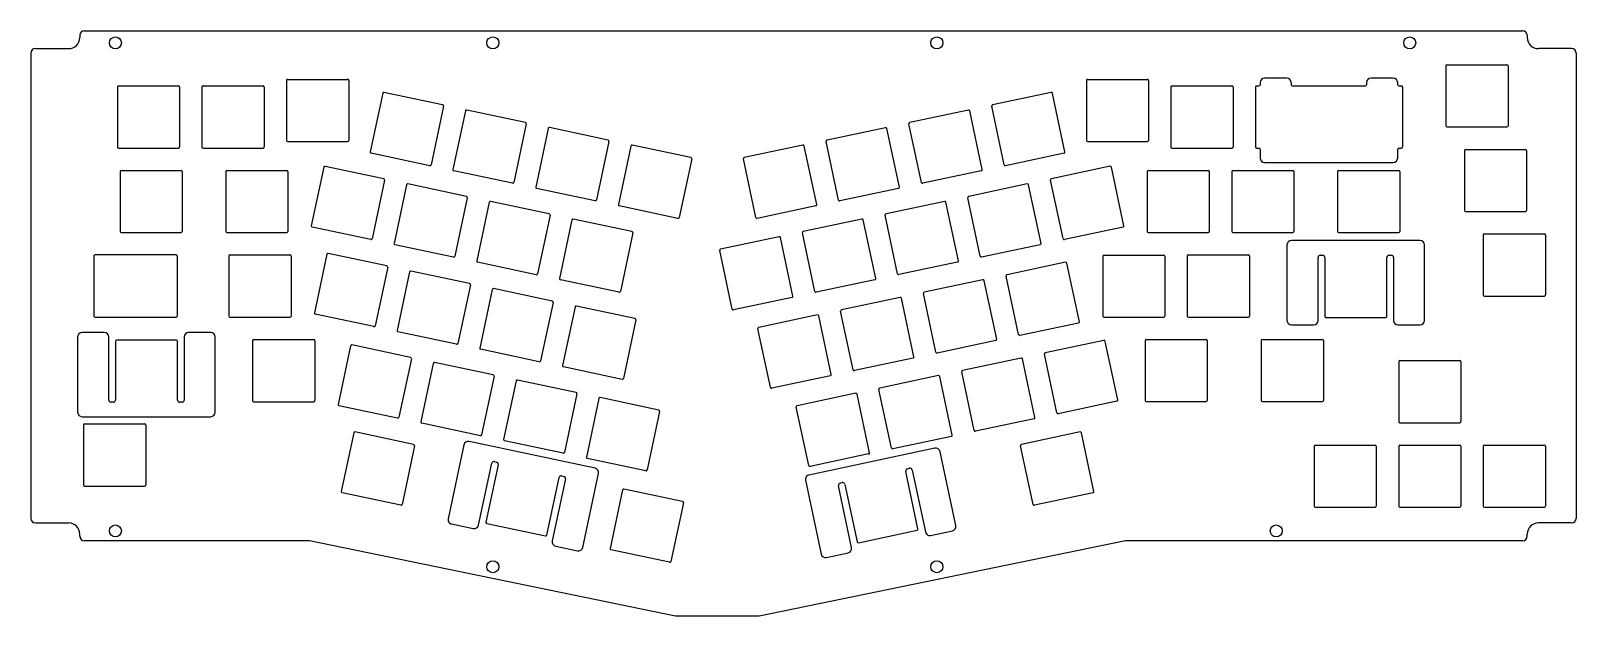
# Model space of a CAD drawing. Extents: x -155 to 193, y -221 to -89.
import ezdxf

# ---------------------------------------------------------------- set-up
doc = ezdxf.new("R2010")
doc.units = 0
doc.header["$MEASUREMENT"] = 0
doc.layers.add('VISIBLE', color=7, linetype='CONTINUOUS')

msp = doc.modelspace()

# ---------------------------------------------------------------- linework, layer by layer
at = {"layer": 'VISIBLE'}
for p, q in [((-143.99, -90.4), (-143.99, -90.9)), ((-142.99, -89.4), (181.01, -89.4)), ((182.01, -90.4), (182.01, -90.9)), ((-153.99, -93.4), (-146.49, -93.4)), ((192.01, -93.4), (184.51, -93.4)), ((-154.99, -94.4), (-154.99, -199.3)), ((163.68, -97.3), (163.68, -110.8)), ((163.93, -97.05), (177.43, -97.05)), ((177.68, -97.3), (177.68, -110.8)), ((193.01, -94.4), (193.01, -199.3)), ((-97.42, -100.57), (-97.42, -114.07)), ((-97.17, -100.32), (-83.67, -100.32)), ((-83.42, -100.57), (-83.42, -114.07)), ((82.72, -100.57), (82.72, -114.07)), ((82.97, -100.32), (96.47, -100.32)), ((96.72, -100.57), (96.72, -114.07)), ((127.83, -100.05), (122.83, -100.05)), ((151.83, -100.05), (146.83, -100.05)), ((-135.5, -102.06), (-135.5, -115.56)), ((-135.25, -101.81), (-121.75, -101.81)), ((-121.5, -102.06), (-121.5, -115.56)), ((-116.46, -102.06), (-116.46, -115.56)), ((-116.21, -101.81), (-102.71, -101.81)), ((-102.46, -102.06), (-102.46, -115.56)), ((-75.76, -103.47), (-78.57, -116.68)), ((-62.26, -106.09), (-75.47, -103.28)), ((74.8, -103.28), (61.59, -106.09)), ((77.9, -116.68), (75.09, -103.48)), ((101.76, -102.07), (101.76, -115.57)), ((102.01, -101.82), (115.51, -101.82)), ((115.76, -102.07), (115.76, -115.57)), ((120.82, -102.06), (120.82, -115.56)), ((121.07, -101.81), (121.58, -101.81)), ((121.83, -101.05), (121.83, -101.56)), ((128.83, -101.05), (128.83, -101.56)), ((129.08, -101.81), (145.58, -101.81)), ((145.83, -101.05), (145.83, -101.56)), ((152.83, -101.56), (152.83, -101.05)), ((153.08, -101.81), (153.63, -101.81)), ((153.88, -102.06), (153.88, -115.56)), ((-62.07, -106.38), (-64.88, -119.59)), ((-57.12, -107.44), (-59.93, -120.65)), ((-43.62, -110.06), (-56.83, -107.25)), ((56.15, -107.24), (42.94, -110.05)), ((59.25, -120.64), (56.44, -107.44)), ((64.21, -119.59), (61.4, -106.39)), ((-43.43, -110.35), (-46.24, -123.56)), ((-24.99, -114.01), (-38.2, -111.2)), ((37.51, -111.22), (24.31, -114.02)), ((45.56, -123.55), (42.75, -110.35)), ((163.93, -111.05), (177.43, -111.05)), ((-97.17, -114.32), (-83.67, -114.32)), ((-38.49, -111.39), (-41.3, -124.6)), ((-24.8, -114.3), (-27.61, -127.51)), ((26.92, -127.53), (24.12, -114.32)), ((40.62, -124.61), (37.81, -111.41)), ((82.97, -114.32), (96.47, -114.32)), ((-135.25, -115.81), (-121.75, -115.81)), ((-116.21, -115.81), (-102.71, -115.81)), ((-65.17, -119.78), (-78.38, -116.97)), ((-19.86, -115.35), (-22.67, -128.55)), ((-6.36, -117.96), (-19.56, -115.16)), ((-6.17, -118.26), (-8.97, -131.47)), ((8.29, -131.47), (5.48, -118.26)), ((18.88, -115.16), (5.68, -117.97)), ((21.99, -128.56), (19.18, -115.35)), ((77.71, -116.98), (64.5, -119.79)), ((102.01, -115.82), (115.51, -115.82)), ((121.07, -115.81), (121.58, -115.81)), ((121.83, -116.06), (121.83, -118.05)), ((152.83, -118.05), (152.83, -116.06)), ((153.08, -115.81), (153.63, -115.81)), ((167.86, -116.35), (167.86, -129.85)), ((168.11, -116.1), (181.61, -116.1)), ((181.86, -116.35), (181.86, -129.85)), ((-134.91, -121.11), (-134.91, -134.61)), ((-134.66, -120.86), (-121.16, -120.86)), ((-120.91, -121.11), (-120.91, -134.61)), ((-111.09, -121.12), (-111.09, -134.62)), ((-110.84, -120.87), (-97.34, -120.87)), ((-97.09, -121.12), (-97.09, -134.62)), ((-89.04, -120.13), (-91.85, -133.33)), ((-75.54, -122.74), (-88.74, -119.93)), ((-46.53, -123.75), (-59.74, -120.94)), ((59.06, -120.94), (45.85, -123.74)), ((88.07, -119.92), (74.87, -122.73)), ((91.17, -133.32), (88.37, -120.11)), ((96.41, -121.12), (96.41, -134.62)), ((96.66, -120.87), (110.16, -120.87)), ((110.41, -121.12), (110.41, -134.62)), ((115.46, -121.1), (115.46, -134.6)), ((115.71, -120.85), (129.21, -120.85)), ((122.83, -119.05), (151.83, -119.05)), ((129.46, -121.1), (129.46, -134.6)), ((139.28, -121.11), (139.28, -134.61)), ((139.53, -120.86), (153.03, -120.86)), ((153.28, -121.11), (153.28, -134.61)), ((-75.35, -123.04), (-78.15, -136.24)), ((-70.41, -124.09), (-73.21, -137.29)), ((-56.91, -126.7), (-70.11, -123.89)), ((-27.9, -127.7), (-41.11, -124.89)), ((40.43, -124.91), (27.22, -127.72)), ((69.42, -123.9), (56.22, -126.7)), ((72.53, -137.29), (69.72, -124.09)), ((77.48, -136.23), (74.67, -123.03)), ((-56.71, -127), (-59.52, -140.2)), ((-51.76, -128.04), (-54.57, -141.25)), ((-38.26, -130.66), (-51.47, -127.85)), ((50.81, -127.84), (37.6, -130.65)), ((53.91, -141.24), (51.1, -128.03)), ((58.83, -140.2), (56.02, -127)), ((-38.07, -130.96), (-40.87, -144.16)), ((-33.13, -132), (-35.94, -145.21)), ((-19.63, -134.62), (-32.83, -131.81)), ((-9.27, -131.66), (-22.47, -128.85)), ((21.79, -128.85), (8.59, -131.66)), ((32.17, -131.81), (18.97, -134.62)), ((35.28, -145.21), (32.47, -132.01)), ((40.21, -144.15), (37.41, -130.94)), ((168.11, -130.1), (181.61, -130.1)), ((-134.66, -134.86), (-121.16, -134.86)), ((-110.84, -134.87), (-97.34, -134.87)), ((-78.45, -136.43), (-91.65, -133.63)), ((-19.43, -134.91), (-22.24, -148.12)), ((21.58, -148.12), (18.78, -134.92)), ((90.98, -133.62), (77.78, -136.42)), ((96.66, -134.87), (110.16, -134.87)), ((115.71, -134.85), (129.21, -134.85)), ((139.53, -134.86), (153.03, -134.86)), ((172.12, -135.41), (172.12, -148.91)), ((172.37, -135.16), (185.87, -135.16)), ((186.12, -135.41), (186.12, -148.91)), ((-59.82, -140.39), (-73.02, -137.59)), ((2.95, -152.1), (0.14, -138.89)), ((13.54, -135.79), (0.34, -138.59)), ((16.64, -149.18), (13.84, -135.98)), ((72.33, -137.59), (59.13, -140.4)), ((127.9, -137.65), (127.9, -154.65)), ((157.9, -136.65), (128.9, -136.65)), ((158.9, -154.65), (158.9, -137.65)), ((-140.8, -140.16), (-140.8, -153.66)), ((-122.3, -139.91), (-140.55, -139.91)), ((-122.05, -140.16), (-122.05, -153.66)), ((-110.4, -140.16), (-110.4, -153.66)), ((-110.15, -139.91), (-96.65, -139.91)), ((-96.4, -140.16), (-96.4, -153.66)), ((-88.34, -139.76), (-91.14, -152.96)), ((-74.84, -142.37), (-88.04, -139.56)), ((-74.64, -142.67), (-77.45, -155.87)), ((-41.17, -144.35), (-54.38, -141.55)), ((53.72, -141.53), (40.51, -144.34)), ((78.05, -141.54), (64.85, -144.35)), ((81.16, -154.94), (78.35, -141.74)), ((86.4, -140.17), (86.4, -153.67)), ((86.65, -139.92), (100.15, -139.92)), ((100.4, -140.17), (100.4, -153.67)), ((105.45, -140.16), (105.45, -153.66)), ((105.7, -139.91), (119.2, -139.91)), ((119.45, -140.16), (119.45, -153.66)), ((134.9, -154.65), (134.9, -140.47)), ((135.4, -139.97), (135.9, -139.97)), ((136.4, -140.47), (136.4, -153.72)), ((150.4, -153.72), (150.4, -140.47)), ((150.9, -139.97), (151.4, -139.97)), ((151.9, -140.47), (151.9, -154.65)), ((-69.71, -143.71), (-72.51, -156.92)), ((-56.2, -146.33), (-69.41, -143.52)), ((-22.54, -148.31), (-35.74, -145.5)), ((35.08, -145.51), (21.88, -148.31)), ((59.41, -145.51), (46.21, -148.31)), ((62.52, -158.9), (59.71, -145.7)), ((67.46, -157.85), (64.65, -144.65)), ((-56.01, -146.63), (-58.82, -159.83)), ((-51.08, -147.67), (-53.89, -160.88)), ((-37.58, -150.29), (-50.79, -147.48)), ((16.45, -149.48), (3.25, -152.29)), ((40.78, -149.46), (27.58, -152.27)), ((48.82, -161.81), (46.02, -148.61)), ((172.37, -149.16), (185.87, -149.16)), ((-37.39, -150.58), (-40.2, -163.79)), ((-32.44, -151.63), (-35.25, -164.84)), ((-18.94, -154.25), (-32.14, -151.44)), ((30.19, -165.77), (27.38, -152.57)), ((43.88, -162.86), (41.08, -149.66)), ((-140.55, -153.91), (-122.3, -153.91)), ((-110.15, -153.91), (-96.65, -153.91)), ((-77.75, -156.06), (-90.95, -153.26)), ((-18.75, -154.54), (-21.55, -167.75)), ((11.56, -169.73), (8.75, -156.53)), ((22.15, -153.42), (8.94, -156.23)), ((25.25, -166.82), (22.45, -153.62)), ((80.96, -155.24), (67.76, -158.04)), ((86.65, -153.92), (100.15, -153.92)), ((105.7, -153.91), (119.2, -153.91)), ((128.9, -155.65), (133.9, -155.65)), ((136.65, -153.97), (150.15, -153.97)), ((152.9, -155.65), (157.9, -155.65)), ((-144.46, -158.35), (-144.46, -175.35)), ((-138.46, -157.35), (-143.46, -157.35)), ((-137.46, -172.61), (-137.46, -158.35)), ((-135.96, -159.36), (-135.96, -172.61)), ((-122.21, -159.11), (-135.71, -159.11)), ((-121.96, -172.61), (-121.96, -159.36)), ((-120.46, -158.35), (-120.46, -172.61)), ((-114.46, -157.35), (-119.46, -157.35)), ((-113.46, -175.35), (-113.46, -158.35)), ((-105.05, -159.22), (-105.05, -172.72)), ((-104.8, -158.97), (-91.3, -158.97)), ((-91.05, -159.22), (-91.05, -172.72)), ((-59.11, -160.02), (-72.32, -157.22)), ((62.32, -159.2), (49.12, -162.01)), ((86.67, -159.18), (73.47, -161.99)), ((89.78, -172.58), (86.97, -159.37)), ((95.93, -159.2), (95.93, -172.7)), ((96.18, -158.95), (109.68, -158.95)), ((109.93, -159.2), (109.93, -172.7)), ((122.12, -159.21), (122.12, -172.71)), ((122.37, -158.96), (135.87, -158.96)), ((136.12, -159.21), (136.12, -172.71)), ((-82.99, -160.37), (-85.8, -173.57)), ((-69.49, -162.98), (-82.69, -160.17)), ((-69.3, -163.28), (-72.1, -176.48)), ((-40.49, -163.98), (-53.7, -161.17)), ((43.69, -163.16), (30.49, -165.97)), ((68.04, -163.14), (54.83, -165.95)), ((71.14, -176.54), (68.34, -163.33)), ((76.08, -175.49), (73.28, -162.28)), ((-64.36, -164.33), (-67.16, -177.54)), ((-50.85, -166.95), (-64.06, -164.14)), ((-21.85, -167.94), (-35.05, -165.13)), ((57.45, -179.45), (54.64, -166.24)), ((153.08, -163.97), (153.08, -177.47)), ((153.33, -163.72), (166.83, -163.72)), ((167.08, -163.97), (167.08, -177.47)), ((-50.66, -167.24), (-53.47, -180.45)), ((-45.72, -168.28), (-48.53, -181.49)), ((-32.22, -170.9), (-45.42, -168.09)), ((25.06, -167.12), (11.85, -169.92)), ((38.82, -183.41), (36.01, -170.2)), ((49.41, -167.1), (36.2, -169.91)), ((52.51, -180.5), (49.7, -167.29)), ((-136.46, -173.11), (-136.96, -173.11)), ((-120.96, -173.11), (-121.46, -173.11)), ((-104.8, -172.97), (-91.3, -172.97)), ((-72.4, -176.67), (-85.61, -173.87)), ((-32.03, -171.19), (-34.83, -184.4)), ((-27.09, -172.24), (-29.89, -185.45)), ((-13.59, -174.86), (-26.79, -172.05)), ((30.77, -171.07), (17.57, -173.88)), ((33.88, -184.47), (31.07, -171.26)), ((89.58, -172.87), (76.38, -175.68)), ((96.18, -172.95), (109.68, -172.95)), ((122.37, -172.96), (135.87, -172.96)), ((-143.46, -176.35), (-114.46, -176.35)), ((-13.39, -175.16), (-16.2, -188.36)), ((20.18, -187.38), (17.38, -174.17)), ((70.95, -176.83), (57.75, -179.64)), ((-143.14, -178.24), (-143.14, -191.74)), ((-142.89, -177.99), (-129.39, -177.99)), ((-129.14, -178.24), (-129.14, -191.74)), ((-82.29, -179.99), (-85.1, -193.2)), ((-68.79, -182.61), (-82, -179.8)), ((-53.76, -180.64), (-66.97, -177.83)), ((52.32, -180.79), (39.11, -183.6)), ((81.31, -179.8), (68.11, -182.61)), ((84.42, -193.2), (81.61, -179.99)), ((153.33, -177.72), (166.83, -177.72)), ((-68.6, -182.9), (-71.41, -196.11)), ((-57.49, -182.72), (-61.03, -199.34)), ((-27.94, -187.99), (-56.3, -181.95)), ((-35.13, -184.59), (-48.33, -181.78)), ((48.59, -183.47), (20.22, -189.5)), ((53.31, -200.87), (49.77, -184.24)), ((70.72, -196.11), (67.91, -182.9)), ((134.02, -183.02), (134.02, -196.52)), ((134.27, -182.77), (147.77, -182.77)), ((148.02, -183.02), (148.02, -196.52)), ((153.08, -183.02), (153.08, -196.52)), ((153.33, -182.77), (166.83, -182.77)), ((167.08, -183.02), (167.08, -196.52)), ((172.12, -183.03), (172.12, -196.53)), ((172.37, -182.78), (185.87, -182.78)), ((186.12, -183.03), (186.12, -196.53)), ((-54.18, -200.8), (-51.21, -186.85)), ((-49.75, -187.17), (-52.51, -200.12)), ((-50.62, -186.47), (-50.13, -186.57)), ((-16.5, -188.55), (-29.7, -185.75)), ((33.68, -184.76), (20.48, -187.57)), ((-38.81, -203.04), (-36.05, -190.08)), ((-34.59, -190.39), (-37.56, -204.34)), ((-35.46, -189.7), (-34.97, -189.8)), ((-30.71, -205.8), (-27.17, -189.17)), ((19.45, -190.69), (22.99, -207.32)), ((27.25, -191.32), (27.74, -191.22)), ((44.79, -201.65), (42.03, -188.69)), ((42.42, -188.1), (42.9, -187.99)), ((43.5, -188.38), (46.46, -202.33)), ((-142.89, -191.99), (-129.39, -191.99)), ((-71.7, -196.3), (-84.91, -193.5)), ((-21.74, -192.85), (-24.54, -206.06)), ((-8.24, -195.47), (-21.44, -192.66)), ((29.83, -205.86), (26.87, -191.91)), ((28.34, -191.6), (31.09, -204.56)), ((84.22, -193.49), (71.02, -196.3)), ((-8.04, -195.76), (-10.85, -208.97)), ((134.27, -196.77), (147.77, -196.77)), ((153.33, -196.77), (166.83, -196.77)), ((172.37, -196.78), (185.87, -196.78)), ((-153.99, -200.3), (-146.49, -200.3)), ((-60.26, -200.53), (-55.37, -201.57)), ((-52.31, -200.42), (-39.11, -203.23)), ((192.01, -200.3), (184.51, -200.3)), ((-143.99, -203.3), (-143.99, -202.8)), ((-92.28, -204.3), (-142.99, -204.3)), ((-9.82, -221.3), (-92.28, -204.3)), ((91.52, -204.3), (9.06, -221.3)), ((31.39, -204.75), (44.59, -201.95)), ((47.65, -203.1), (52.54, -202.06)), ((181.01, -204.3), (91.52, -204.3)), ((182.01, -203.3), (182.01, -202.8)), ((-36.79, -205.53), (-31.9, -206.57)), ((-11.15, -209.16), (-24.35, -206.35)), ((24.17, -208.09), (29.06, -207.05)), ((9.06, -221.3), (-9.82, -221.3))]:
    msp.add_line(p, q, dxfattribs=at)
for centre in [(-135.96, -92.1), (-50.96, -92.1), (49.04, -92.1), (155.55, -92.1), (-135.96, -202.1), (125.47, -202.1), (-50.96, -210.17), (49.04, -210.17)]:
    msp.add_circle(centre, 1.35, dxfattribs=at)
for centre, radius, start, end in [((-142.99, -90.4), 1, 90, 180), ((181.01, -90.4), 1, 0, 90), ((-153.99, -94.4), 1, 90, 180), ((-146.49, -90.9), 2.5, 270, 0), ((184.51, -90.9), 2.5, 180, 270), ((192.01, -94.4), 1, 0, 90), ((163.93, -97.3), 0.25, 90, 180), ((177.43, -97.3), 0.25, 0, 90), ((-97.17, -100.57), 0.25, 90, 180), ((-83.67, -100.57), 0.25, 0, 90), ((82.97, -100.57), 0.25, 90, 180), ((96.47, -100.57), 0.25, 0, 90), ((122.83, -101.05), 1, 90, 180), ((127.83, -101.05), 1, 0, 90), ((146.83, -101.05), 1, 90, 180), ((151.83, -101.05), 1, 0, 90), ((-135.25, -102.06), 0.25, 90, 180), ((-121.75, -102.06), 0.25, 0, 90), ((-116.21, -102.06), 0.25, 90, 180), ((-102.71, -102.06), 0.25, 0, 90), ((-75.52, -103.52), 0.25, 78, 168), ((74.85, -103.53), 0.25, 12, 102), ((102.01, -102.07), 0.25, 90, 180), ((115.51, -102.07), 0.25, 0, 90), ((121.07, -102.06), 0.25, 90, 180), ((121.58, -101.56), 0.25, 270, 0), ((129.08, -101.56), 0.25, 180, 270), ((145.58, -101.56), 0.25, 270, 0), ((153.08, -101.56), 0.25, 180, 270), ((153.63, -102.06), 0.25, 0, 90), ((-62.31, -106.33), 0.25, 348, 78), ((-56.88, -107.49), 0.25, 78, 168), ((56.2, -107.49), 0.25, 12, 102), ((61.64, -106.34), 0.25, 102, 192), ((-43.68, -110.3), 0.25, 348, 78), ((-38.25, -111.44), 0.25, 78, 168), ((37.57, -111.46), 0.25, 12, 102), ((42.99, -110.29), 0.25, 102, 192), ((163.93, -110.8), 0.25, 180, 270), ((177.43, -110.8), 0.25, 270, 0), ((-97.17, -114.07), 0.25, 180, 270), ((-83.67, -114.07), 0.25, 270, 0), ((-25.04, -114.25), 0.25, 348, 78), ((24.36, -114.27), 0.25, 102, 192), ((82.97, -114.07), 0.25, 180, 270), ((96.47, -114.07), 0.25, 270, 0), ((-135.25, -115.56), 0.25, 180, 270), ((-121.75, -115.56), 0.25, 270, 0), ((-116.21, -115.56), 0.25, 180, 270), ((-102.71, -115.56), 0.25, 270, 0), ((-78.33, -116.73), 0.25, 168, 258), ((-19.62, -115.4), 0.25, 78, 168), ((-6.41, -118.21), 0.25, 348, 78), ((5.73, -118.21), 0.25, 102, 192), ((18.93, -115.4), 0.25, 12, 102), ((77.66, -116.73), 0.25, 282, 12), ((102.01, -115.57), 0.25, 180, 270), ((115.51, -115.57), 0.25, 270, 0), ((121.07, -115.56), 0.25, 180, 270), ((121.58, -116.06), 0.25, 0, 90), ((122.83, -118.05), 1, 180, 270), ((151.83, -118.05), 1, 270, 0), ((153.08, -116.06), 0.25, 90, 180), ((153.63, -115.56), 0.25, 270, 0), ((168.11, -116.35), 0.25, 90, 180), ((181.61, -116.35), 0.25, 0, 90), ((-134.66, -121.11), 0.25, 90, 180), ((-121.16, -121.11), 0.25, 0, 90), ((-110.84, -121.12), 0.25, 90, 180), ((-97.34, -121.12), 0.25, 0, 90), ((-88.8, -120.18), 0.25, 78, 168), ((-65.12, -119.54), 0.25, 258, 348), ((-59.69, -120.7), 0.25, 168, 258), ((59.01, -120.69), 0.25, 282, 12), ((64.45, -119.54), 0.25, 192, 282), ((88.12, -120.17), 0.25, 12, 102), ((96.66, -121.12), 0.25, 90, 180), ((110.16, -121.12), 0.25, 0, 90), ((115.71, -121.1), 0.25, 90, 180), ((129.21, -121.1), 0.25, 0, 90), ((139.53, -121.11), 0.25, 90, 180), ((153.03, -121.11), 0.25, 0, 90), ((-75.59, -122.99), 0.25, 348, 78), ((-70.16, -124.14), 0.25, 78, 168), ((-46.48, -123.5), 0.25, 258, 348), ((-41.05, -124.65), 0.25, 168, 258), ((40.37, -124.67), 0.25, 282, 12), ((45.8, -123.5), 0.25, 192, 282), ((69.47, -124.14), 0.25, 12, 102), ((74.92, -122.97), 0.25, 102, 192), ((-56.96, -126.94), 0.25, 348, 78), ((-51.52, -128.1), 0.25, 78, 168), ((-27.85, -127.45), 0.25, 258, 348), ((-22.42, -128.61), 0.25, 168, 258), ((21.74, -128.61), 0.25, 282, 12), ((27.17, -127.47), 0.25, 192, 282), ((50.86, -128.08), 0.25, 12, 102), ((56.27, -126.95), 0.25, 102, 192), ((-38.31, -130.9), 0.25, 348, 78), ((-32.88, -132.06), 0.25, 78, 168), ((-9.22, -131.41), 0.25, 258, 348), ((8.54, -131.42), 0.25, 192, 282), ((32.22, -132.06), 0.25, 12, 102), ((37.65, -130.89), 0.25, 102, 192), ((168.11, -129.85), 0.25, 180, 270), ((181.61, -129.85), 0.25, 270, 0), ((-134.66, -134.61), 0.25, 180, 270), ((-121.16, -134.61), 0.25, 270, 0), ((-110.84, -134.62), 0.25, 180, 270), ((-97.34, -134.62), 0.25, 270, 0), ((-91.6, -133.38), 0.25, 168, 258), ((-19.68, -134.86), 0.25, 348, 78), ((19.02, -134.86), 0.25, 102, 192), ((90.93, -133.37), 0.25, 282, 12), ((96.66, -134.62), 0.25, 180, 270), ((110.16, -134.62), 0.25, 270, 0), ((115.71, -134.6), 0.25, 180, 270), ((129.21, -134.6), 0.25, 270, 0), ((139.53, -134.61), 0.25, 180, 270), ((153.03, -134.61), 0.25, 270, 0), ((172.37, -135.41), 0.25, 90, 180), ((185.87, -135.41), 0.25, 0, 90), ((-78.4, -136.19), 0.25, 258, 348), ((-72.97, -137.34), 0.25, 168, 258), ((0.39, -138.84), 0.25, 102, 192), ((13.59, -136.03), 0.25, 12, 102), ((72.28, -137.35), 0.25, 282, 12), ((77.73, -136.18), 0.25, 192, 282), ((128.9, -137.65), 1, 90, 180), ((157.9, -137.65), 1, 0, 90), ((-140.55, -140.16), 0.25, 90, 180), ((-122.3, -140.16), 0.25, 0, 90), ((-110.15, -140.16), 0.25, 90, 180), ((-96.65, -140.16), 0.25, 0, 90), ((-88.09, -139.81), 0.25, 78, 168), ((-74.89, -142.61), 0.25, 348, 78), ((-59.76, -140.15), 0.25, 258, 348), ((-54.32, -141.3), 0.25, 168, 258), ((53.66, -141.29), 0.25, 282, 12), ((59.08, -140.15), 0.25, 192, 282), ((78.1, -141.79), 0.25, 12, 102), ((86.65, -140.17), 0.25, 90, 180), ((100.15, -140.17), 0.25, 0, 90), ((105.7, -140.16), 0.25, 90, 180), ((119.2, -140.16), 0.25, 0, 90), ((135.4, -140.47), 0.5, 90, 180), ((135.9, -140.47), 0.5, 0, 90), ((150.9, -140.47), 0.5, 90, 180), ((151.4, -140.47), 0.5, 0, 90), ((-69.46, -143.77), 0.25, 78, 168), ((-41.12, -144.11), 0.25, 258, 348), ((-35.69, -145.26), 0.25, 168, 258), ((35.03, -145.26), 0.25, 282, 12), ((40.46, -144.09), 0.25, 192, 282), ((59.47, -145.75), 0.25, 12, 102), ((64.9, -144.59), 0.25, 102, 192), ((-56.26, -146.57), 0.25, 348, 78), ((-50.84, -147.73), 0.25, 78, 168), ((-22.49, -148.07), 0.25, 258, 348), ((16.4, -149.24), 0.25, 282, 12), ((21.83, -148.07), 0.25, 192, 282), ((40.83, -149.71), 0.25, 12, 102), ((46.26, -148.56), 0.25, 102, 192), ((172.37, -148.91), 0.25, 180, 270), ((185.87, -148.91), 0.25, 270, 0), ((-90.9, -153.01), 0.25, 168, 258), ((-37.64, -150.53), 0.25, 348, 78), ((-32.19, -151.68), 0.25, 78, 168), ((3.19, -152.04), 0.25, 192, 282), ((27.63, -152.52), 0.25, 102, 192), ((-140.55, -153.66), 0.25, 180, 270), ((-122.3, -153.66), 0.25, 270, 0), ((-110.15, -153.66), 0.25, 180, 270), ((-96.65, -153.66), 0.25, 270, 0), ((-77.7, -155.82), 0.25, 258, 348), ((-18.99, -154.49), 0.25, 348, 78), ((9, -156.47), 0.25, 102, 192), ((22.2, -153.67), 0.25, 12, 102), ((80.91, -154.99), 0.25, 282, 12), ((86.65, -153.67), 0.25, 180, 270), ((100.15, -153.67), 0.25, 270, 0), ((105.7, -153.66), 0.25, 180, 270), ((119.2, -153.66), 0.25, 270, 0), ((128.9, -154.65), 1, 180, 270), ((133.9, -154.65), 1, 270, 0), ((136.65, -153.72), 0.25, 180, 270), ((150.15, -153.72), 0.25, 270, 0), ((152.9, -154.65), 1, 180, 270), ((157.9, -154.65), 1, 270, 0), ((-143.46, -158.35), 1, 90, 180), ((-138.46, -158.35), 1, 0, 90), ((-135.71, -159.36), 0.25, 90, 180), ((-122.21, -159.36), 0.25, 0, 90), ((-119.46, -158.35), 1, 90, 180), ((-114.46, -158.35), 1, 0, 90), ((-104.8, -159.22), 0.25, 90, 180), ((-91.3, -159.22), 0.25, 0, 90), ((-72.27, -156.97), 0.25, 168, 258), ((-59.06, -159.78), 0.25, 258, 348), ((62.27, -158.96), 0.25, 282, 12), ((67.71, -157.8), 0.25, 192, 282), ((86.72, -159.42), 0.25, 12, 102), ((96.18, -159.2), 0.25, 90, 180), ((109.68, -159.2), 0.25, 0, 90), ((122.37, -159.21), 0.25, 90, 180), ((135.87, -159.21), 0.25, 0, 90), ((-82.75, -160.42), 0.25, 78, 168), ((-69.54, -163.22), 0.25, 348, 78), ((-53.65, -160.93), 0.25, 168, 258), ((43.64, -162.91), 0.25, 282, 12), ((49.07, -161.76), 0.25, 192, 282), ((68.09, -163.38), 0.25, 12, 102), ((73.52, -162.23), 0.25, 102, 192), ((-64.11, -164.38), 0.25, 78, 168), ((-50.91, -167.19), 0.25, 348, 78), ((-40.44, -163.74), 0.25, 258, 348), ((-35, -164.89), 0.25, 168, 258), ((25.01, -166.87), 0.25, 282, 12), ((30.44, -165.72), 0.25, 192, 282), ((54.89, -166.19), 0.25, 102, 192), ((153.33, -163.97), 0.25, 90, 180), ((166.83, -163.97), 0.25, 0, 90), ((-45.48, -168.33), 0.25, 78, 168), ((-21.8, -167.7), 0.25, 258, 348), ((11.8, -169.68), 0.25, 192, 282), ((36.25, -170.15), 0.25, 102, 192), ((49.46, -167.34), 0.25, 12, 102), ((-136.96, -172.61), 0.5, 180, 270), ((-136.46, -172.61), 0.5, 270, 0), ((-121.46, -172.61), 0.5, 180, 270), ((-120.96, -172.61), 0.5, 270, 0), ((-104.8, -172.72), 0.25, 180, 270), ((-91.3, -172.72), 0.25, 270, 0), ((-85.55, -173.62), 0.25, 168, 258), ((-32.27, -171.14), 0.25, 348, 78), ((-26.84, -172.3), 0.25, 78, 168), ((17.62, -174.12), 0.25, 102, 192), ((30.83, -171.31), 0.25, 12, 102), ((89.53, -172.63), 0.25, 282, 12), ((96.18, -172.7), 0.25, 180, 270), ((109.68, -172.7), 0.25, 270, 0), ((122.37, -172.71), 0.25, 180, 270), ((135.87, -172.71), 0.25, 270, 0), ((-143.46, -175.35), 1, 180, 270), ((-114.46, -175.35), 1, 270, 0), ((-72.35, -176.43), 0.25, 258, 348), ((-13.64, -175.1), 0.25, 348, 78), ((70.9, -176.59), 0.25, 282, 12), ((76.33, -175.44), 0.25, 192, 282), ((153.33, -177.47), 0.25, 180, 270), ((166.83, -177.47), 0.25, 270, 0), ((-142.89, -178.24), 0.25, 90, 180), ((-129.39, -178.24), 0.25, 0, 90), ((-82.05, -180.05), 0.25, 78, 168), ((-66.92, -177.59), 0.25, 168, 258), ((-53.71, -180.4), 0.25, 258, 348), ((52.27, -180.55), 0.25, 282, 12), ((57.69, -179.4), 0.25, 192, 282), ((81.36, -180.04), 0.25, 12, 102), ((-68.85, -182.85), 0.25, 348, 78), ((-56.51, -182.92), 1, 77.9758, 167.9758), ((-48.28, -181.54), 0.25, 168, 258), ((-35.08, -184.35), 0.25, 258, 348), ((39.06, -183.35), 0.25, 192, 282), ((48.8, -184.45), 1, 12, 102), ((68.16, -182.85), 0.25, 102, 192), ((134.27, -183.02), 0.25, 90, 180), ((147.77, -183.02), 0.25, 0, 90), ((153.33, -183.02), 0.25, 90, 180), ((166.83, -183.02), 0.25, 0, 90), ((172.37, -183.03), 0.25, 90, 180), ((185.87, -183.03), 0.25, 0, 90), ((-50.72, -186.96), 0.5, 77.9758, 167.9758), ((-50.24, -187.06), 0.5, 347.9758, 77.9758), ((-29.65, -185.5), 0.25, 168, 258), ((20.43, -187.33), 0.25, 192, 282), ((33.63, -184.52), 0.25, 282, 12), ((-35.56, -190.19), 0.5, 77.9758, 167.9758), ((-35.08, -190.29), 0.5, 347.9758, 77.9758), ((-28.15, -188.96), 1, 347.9758, 77.9758), ((-16.45, -188.31), 0.25, 258, 348), ((20.43, -190.48), 1, 102, 192), ((27.36, -191.81), 0.5, 102, 192), ((27.85, -191.7), 0.5, 12, 102), ((42.52, -188.59), 0.5, 102, 192), ((43.01, -188.48), 0.5, 12, 102), ((-142.89, -191.74), 0.25, 180, 270), ((-129.39, -191.74), 0.25, 270, 0), ((-84.86, -193.25), 0.25, 168, 258), ((-21.49, -192.9), 0.25, 78, 168), ((84.17, -193.25), 0.25, 282, 12), ((-71.65, -196.06), 0.25, 258, 348), ((-8.29, -195.71), 0.25, 348, 78), ((70.97, -196.06), 0.25, 192, 282), ((134.27, -196.52), 0.25, 180, 270), ((147.77, -196.52), 0.25, 270, 0), ((153.33, -196.52), 0.25, 180, 270), ((166.83, -196.52), 0.25, 270, 0), ((172.37, -196.53), 0.25, 180, 270), ((185.87, -196.53), 0.25, 270, 0), ((-153.99, -199.3), 1, 180, 270), ((-146.49, -202.8), 2.5, 0, 90), ((-60.05, -199.55), 1, 167.9758, 257.9758), ((-55.16, -200.59), 1, 257.9758, 347.9758), ((-52.26, -200.18), 0.25, 167.9758, 257.9758), ((44.54, -201.7), 0.25, 282, 12), ((52.33, -201.08), 1, 282, 12), ((184.51, -202.8), 2.5, 90, 180), ((192.01, -199.3), 1, 270, 0), ((-142.99, -203.3), 1, 180, 270), ((-39.06, -202.99), 0.25, 257.9758, 347.9758), ((-36.58, -204.55), 1, 167.9758, 257.9758), ((31.34, -204.51), 0.25, 192, 282), ((47.44, -202.12), 1, 192, 282), ((181.01, -203.3), 1, 270, 0), ((-31.69, -205.59), 1, 257.9758, 347.9758), ((-24.3, -206.11), 0.25, 168, 258), ((23.97, -207.11), 1, 192, 282), ((28.86, -206.07), 1, 282, 12), ((-11.09, -208.91), 0.25, 258, 348)]:
    msp.add_arc(centre, radius, start, end, dxfattribs=at)

doc.saveas('drawing.dxf')
